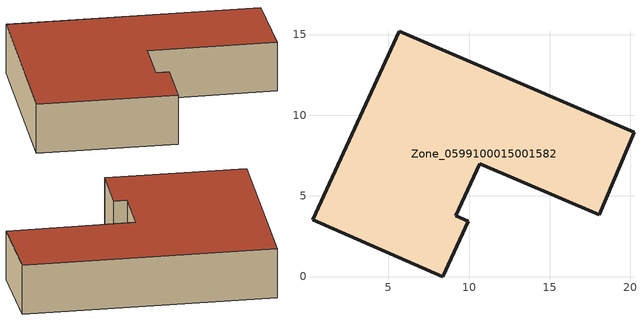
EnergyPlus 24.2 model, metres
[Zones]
Zone_0599100015001582
 floor ground (C_G): 0.29,3.53 5.67,15.19 20.22,8.95 18.07,3.82 10.65,6.99 9.18,3.77 9.94,3.42 8.38,0 z0.98
 wall outside (C_F): 18.07,3.82 20.22,8.95 5.67,15.19 0.29,3.53 8.38,0 9.94,3.42 9.18,3.77 10.65,6.99 18.07,3.82 z0.98:4.23
 roof outside (C_R): 5.67,15.19 0.29,3.53 8.38,0 9.94,3.42 9.18,3.77 10.65,6.99 18.07,3.82 20.22,8.95 z4.23
[BUILDING]
Pand.0599100015001582: North Axis=0; Terrain=City; Loads Convergence Tolerance Value=0.04; Temperature Convergence Tolerance Value=0.4; Solar Distribution=FullExterior; Maximum Number of Warmup Days=25; Minimum Number of Warmup Days=1
[Site:Location]
Rotterdam.The.Hague.AP_ZH_NLD Design_Conditions: Latitude=51.96; Longitude=4.45; Time Zone=1; Elevation=-4.5
[SITE:GROUNDTEMPERATURE:BUILDINGSURFACE]
18, 18, 18, 18, 18, 18, 18, 18, 18, 18, 18, 18
[MATERIAL] Thermal Absorptance=0.9; Solar Absorptance=0.7; Visible Absorptance=0.7
Name | Roughness | Thickness | Conductivity | Density | Specific Heat
G.TC.1965-1974 | MediumSmooth | 0.15 | 0.882353 | 540 | 1210
F.TC.1965-1974 | Rough | 0.3 | 0.697674 | 1920 | 840
R.TC.1965-1974 | MediumRough | 0.2 | 0.232558 | 1500 | 1000
[CONSTRUCTION]
C_G: G.TC.1965-1974
C_F: F.TC.1965-1974
C_R: R.TC.1965-1974
[ZONE]
Zone_0599100015001582: Type=1; Multiplier=1; Ceiling Height=Autocalculate; Volume=Autocalculate; Floor Area=autocalculate; Part of Total Floor Area=Yes
[ZONEINFILTRATION:DESIGNFLOWRATE]
Infil_Zone_0599100015001582: Zone or ZoneList or Space or SpaceList=Zone_0599100015001582; Schedule=AlwaysOn; Design Flow Rate Calculation Method=Flow/Area; Flow Rate per Floor Area=0.003; Constant Term Coefficient=1; Temperature Term Coefficient=0; Velocity Term Coefficient=0; Velocity Squared Term Coefficient=0
[HVACTEMPLATE:ZONE:IDEALLOADSAIRSYSTEM]
Zone_0599100015001582: Maximum Heating Supply Air Temperature=50; Minimum Cooling Supply Air Temperature=13; Maximum Heating Supply Air Humidity Ratio=0.0156; Minimum Cooling Supply Air Humidity Ratio=0.0077; Heating Limit=NoLimit; Cooling Limit=NoLimit; Dehumidification Control Type=ConstantSensibleHeatRatio; Cooling Sensible Heat Ratio=0.7; Dehumidification Setpoint=60; Humidification Control Type=None; Humidification Setpoint=30; Outdoor Air Method=None; Outdoor Air Flow Rate per Person=0.00944; Outdoor Air Flow Rate per Zone Floor Area=0; Outdoor Air Flow Rate per Zone=0; Demand Controlled Ventilation Type=None; Outdoor Air Economizer Type=NoEconomizer; Heat Recovery Type=None; Sensible Heat Recovery Effectiveness=0.7; Latent Heat Recovery Effectiveness=0.65
[ZONECONTROL:THERMOSTAT]
ThermostatControl_Zone_0599100015001582: Zone or ZoneList=Zone_0599100015001582; Control Type Schedule=DualSetpointControlType; Control 1=Thermostat_Zone_0599100015001582; Temperature Difference Between Cutout And Setpoint=0
[THERMOSTATSETPOINT:DUALSETPOINT]
Thermostat_Zone_0599100015001582: Heating Setpoint Temperature Schedule=HeatingSetpoint_Zone_0599100015001582; Cooling Setpoint Temperature Schedule=CoolingSetpoint_Zone_0599100015001582
[SCHEDULE:COMPACT]
HeatingSetpoint_Zone_0599100015001582: Through: 12/31, For: AllDays, Until: 24:00, 21
CoolingSetpoint_Zone_0599100015001582: Through: 12/31, For: AllDays, Until: 24:00, 24
DualSetpointControlType: Through: 12/31, For: AllDays, Until: 24:00, 4
AlwaysOn: Through: 12/31, For: AllDays, Until: 24:00, 1
